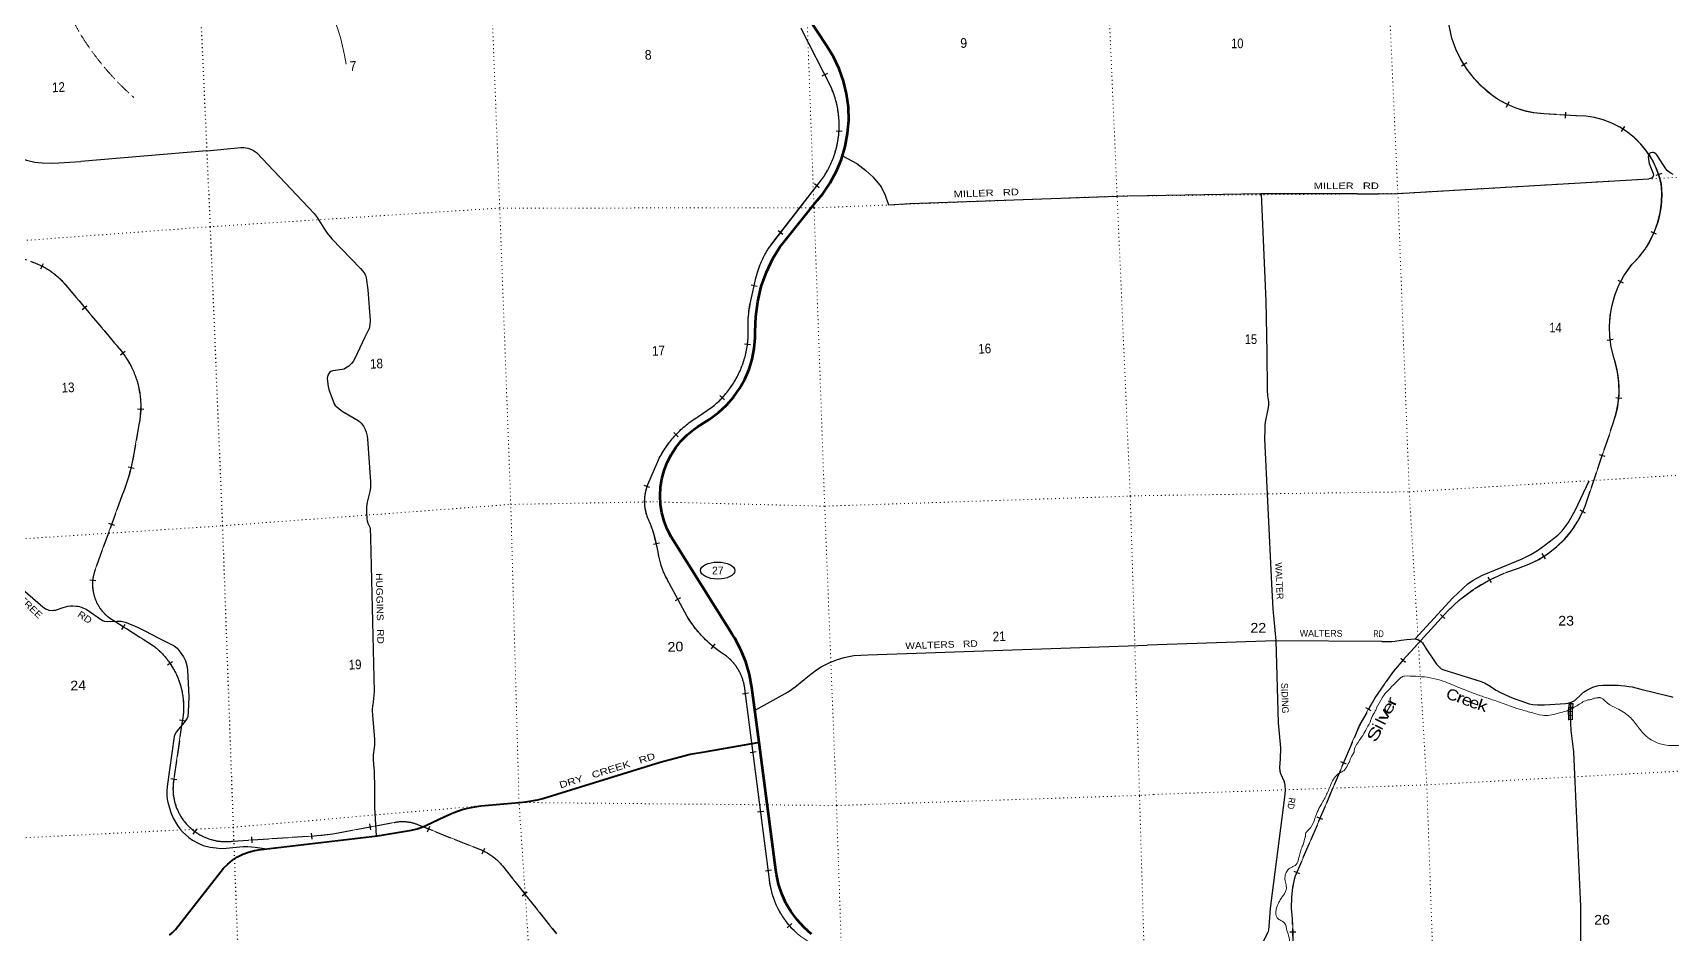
# Model space of a CAD drawing. Header units: feet. Extents: x 745759 to 1002271, y -170898 to 32007.
# Drawn here: x 950127 to 979799, y -152439 to -136146 of the extents above; entities that cross this region are included whole.
import ezdxf
from ezdxf.enums import TextEntityAlignment as Align

# ---------------------------------------------------------------- set-up
doc = ezdxf.new("R2010")
doc.units = ezdxf.units.FT
doc.header["$LTSCALE"] = 48
doc.linetypes.add('DOTTED', pattern=[1.5, 0.3, -1.2])
doc.linetypes.add('LONG_DASHED', pattern=[7.5, 6, -1.5])
for name, color, linetype, lineweight in [('17', 7, 'Continuous', 25), ('23', 7, 'Continuous', 70), ('26', 7, 'Continuous', 40), ('29', 7, 'Continuous', 25), ('31', 7, 'Continuous', 13), ('34', 7, 'Continuous', 13), ('39', 7, 'Continuous', 13), ('6', 7, 'DOTTED', 25), ('63', 7, 'Continuous', 25), ('7', 7, 'DOTTED', 13)]:
    doc.layers.add(name, color=color, linetype=linetype, lineweight=lineweight)
for name, color, linetype in [('27', 7, 'Continuous'), ('30', 7, 'Continuous'), ('41', 7, 'Continuous')]:
    doc.layers.add(name, color=color, linetype=linetype)

msp = doc.modelspace()

# ---------------------------------------------------------------- linework, layer by layer
at = {"layer": '17'}
msp.add_ellipse((962529.46, -145877.34), major_axis=(-309.24, 1), ratio=0.500121, dxfattribs=at)
at = {"layer": '23'}
for points in [[(963279.95, -148987.01), (963150.17, -147994.62), (963108.09, -147760.21), (963041.75, -147531.49), (962951.85, -147310.95), (962839.4, -147101.02), (962793.93, -147028.96), (961687.14, -145267.34), (961616.5, -145128.9), (961560.71, -144983.83), (961520.4, -144833.73), (961495.99, -144680.24), (961487.77, -144525.04), (961495.81, -144369.83), (961520.03, -144216.31), (961560.17, -144066.16), (961615.78, -143921.03), (961686.26, -143782.5), (961770.83, -143652.11), (961868.56, -143531.26), (961978.4, -143421.3), (962099.12, -143323.42), (962165, -143278.16), (962373.27, -143141.06), (962546.95, -143016.92), (962688.97, -142885.31), (962816.44, -142739.58), (962927.99, -142581.32), (963022.39, -142412.27), (963098.59, -142234.27), (963155.78, -142049.29), (963193.31, -141859.34), (963210.79, -141666.51), (963211.66, -141554.93), (963219.14, -141279.05), (963255.41, -141005.47), (963320.08, -140737.19), (963412.44, -140477.13), (963531.47, -140228.14), (963653.34, -140026.25), (964331.57, -139180.87), (964431.89, -139059.09), (964567.25, -138862.14), (964681.28, -138652.12), (964772.74, -138431.32), (964840.61, -138202.18), (964884.16, -137967.2), (964902.92, -137728.95), (964896.66, -137490.05), (964865.47, -137253.11), (964809.68, -137020.73), (964729.9, -136795.46), (964627.02, -136579.75), (964502.15, -136375.99), (964013.38, -135633.37)], [(964231.04, -152456.22), (964093.52, -152334.49), (963969.47, -152199.05), (963860.25, -152051.39), (963767.07, -151893.12), (963690.95, -151725.97), (963632.71, -151551.79), (963593, -151372.47), (963582.5, -151300.49), (963279.95, -148987.01)]]:
    msp.add_lwpolyline(points, dxfattribs=at)
at = {"layer": '26'}
for points in [[(958242.41, -150136.7), (958932.54, -150073.72), (959058.47, -150063.74), (959267.47, -150025.84), (959363.73, -150000.62), (961486.68, -149342.29), (962034.66, -149202.33), (962326.59, -149152.14), (963255.67, -148991.21), (963279.95, -148987.01)], [(952602.48, -152475.1), (952652.66, -152433.67), (952698.23, -152387.23), (952709.86, -152373.68), (953579.49, -151265.05), (953657.1, -151187.6), (953742.38, -151118.68), (953834.39, -151059.06), (953932.13, -151009.38), (954034.53, -150970.19), (954140.47, -150941.92), (954213.08, -150929.22), (956372.74, -150676.26), (956985.71, -150575.97), (957090, -150551.46), (957191.15, -150516.2), (957247.32, -150491.26), (957587.33, -150330.38), (957749.87, -150254.68), (957919.42, -150196.39), (958094.14, -150156.14), (958242.41, -150136.7)]]:
    msp.add_lwpolyline(points, dxfattribs=at)
at = {"layer": '29'}
for p, q in [((953278.5, -138283.23), (950997.02, -138475.58)), ((975160.33, -147113.46), (975842.75, -146372.39)), ((965251.54, -147401.29), (970313.64, -147229.77)), ((972796.28, -149975.49), (972571.57, -151710.67))]:
    msp.add_line(p, q, dxfattribs=at)
for points in [[(948498.75, -136150.7), (948889.89, -137082.4), (948906.69, -137130.55), (948923.5, -137194.75), (948957.11, -137333.1), (949042.67, -137657.17), (949071.7, -137727.48), (949116.01, -137797.8), (949166.43, -137862.01), (949219.9, -137913.98), (949470.47, -138152.45), (949733.25, -138348.11), (949786.71, -138377.16), (949853.94, -138404.68), (950014.37, -138452.06), (950162.56, -138485.7), (950225.2, -138494.87), (950295.49, -138500.97), (950471.19, -138503.28), (950601.06, -138500.97), (950997.02, -138475.58)], [(953278.5, -138283.23), (953895.1, -138222.02), (953950.1, -138223.55), (954023.44, -138234.25), (954105.94, -138266.35), (954176.22, -138313.74), (955221.26, -139414.36), (955279.32, -139487.74), (955398.49, -139683.4), (955459.61, -139770.54), (955545.16, -139872.95), (956064.63, -140411.04), (956128.8, -140489), (956150.19, -140531.8), (956162.41, -140582.24), (956192.97, -140796.25), (956235.75, -141352.68), (956232.7, -141430.65), (956217.41, -141499.43), (956137.96, -141652.3)], [(964793.55, -138372.03), (965050.38, -138509.1), (965215.9, -138640.44), (965347.17, -138760.37), (965489.85, -138931.7), (965564.05, -139085.9), (965621.12, -139257.22), (966014.92, -139234.39), (969764.79, -139100.08), (969960.9, -139098.07)], [(979836.05, -138713.05), (979788.47, -138688.05), (979762.3, -138667.82), (979726.61, -138635.68), (979702.82, -138605.93), (979548.18, -138370.28), (979529.74, -138346.47), (979521.41, -138338.13), (979488.71, -138315.54), (979477.4, -138310.76), (979459.56, -138309.57), (979429.23, -138317.92), (979413.16, -138326.23), (979402.46, -138335.75), (979388.78, -138358.38), (979382.24, -138389.31), (979384.03, -138425.03), (979392.94, -138482.14), (979398.3, -138510.72), (979469.67, -138691.62), (979476.21, -138723.74), (979472.05, -138741.61), (979458.37, -138760.64), (979438.74, -138774.93), (979422.68, -138784.44), (979395.55, -138787.86)], [(969967.62, -139098.12), (972366.13, -139055.73), (974116.98, -139054.84), (974117.14, -139058.86), (974496.7, -139060.8), (974847.81, -139053.75), (979395.55, -138787.86)], [(972370.3, -139059.6), (972454.72, -141002.38), (972476.2, -141930.32), (972480.08, -142607.36)], [(956137.96, -141652.3), (955957.69, -142042.1), (955930.18, -142093.3), (955902.68, -142126.17), (955847.68, -142176.62), (955792.68, -142215.59), (955763.65, -142230.88), (955731.57, -142237.77), (955563.5, -142261.45), (955523.78, -142274.45), (955497.8, -142295.08), (955468.78, -142341.71), (955461.13, -142394.45), (955462.67, -142457.89), (955473.36, -142548.84), (955487.11, -142598.53), (955586.42, -142857.62), (955604.76, -142888.96), (955633.78, -142916.48), (955678.1, -142953.16), (955731.57, -142989.86), (956018.8, -143161.07), (956046.31, -143182.46), (956075.33, -143211.5), (956116.58, -143265.01), (956148.67, -143324.62), (956165.47, -143375.08), (956183.81, -143446.92), (956189.92, -143491.25), (956244.92, -144273.92), (956240.35, -144378.64), (956232.7, -144445.13), (956183.81, -144640.79), (956173.12, -144722.58), (956171.58, -144812), (956176.18, -144938.12), (956183.81, -144977.1), (956196.04, -145020.67), (956229.65, -145090.98), (956238.81, -145117.73), (956244.92, -145282.83)], [(972480.08, -142607.36), (972484.39, -142715.89), (972503.43, -142823.01), (972505.81, -142877.75), (972501.05, -142925.36), (972446.33, -143191.97), (972439.19, -143244.34), (972436.81, -143327.65), (972435.74, -143495.8)], [(972435.74, -143495.8), (972560.26, -146118.56), (972585.57, -146569.93), (972635.93, -147151.03), (972680.62, -148632.93)], [(975842.75, -146372.39), (976116.24, -146115.12), (976211.41, -146048.46), (976377.95, -145962.77), (976615.87, -145862.79), (977096.47, -145667.6), (977253.5, -145586.66), (977377.22, -145515.25), (977510.45, -145420.04), (977743.61, -145234.36), (977824.51, -145158.19), (977933.95, -145015.37), (978057.67, -144791.61), (978309.87, -144253.63)], [(956244.92, -145282.83), (956309.04, -148070.94), (956286.29, -148314.61)], [(949536.18, -145866.36), (950306.21, -146535.91), (950358.16, -146568.78), (950393.3, -146584.06), (950419.27, -146590.94), (950477.34, -146597.82), (950510.95, -146596.29), (950538.45, -146590.94), (950675.95, -146548.14), (950763.04, -146524.45), (950808.88, -146518.33), (950850.13, -146517.57), (950914.3, -146519.86), (950950.97, -146524.45), (950972.35, -146529.8), (951091.53, -146578.72)], [(951091.53, -146578.72), (951389.47, -146779.73), (951426.14, -146795.02), (951471.98, -146798.08), (951649.21, -146791.96), (951725.6, -146795.02), (951798.94, -146813.36), (951970.06, -146877.57), (952061.72, -146920.37), (952168.68, -146975.4), (952385.63, -147088.52), (952688.15, -147238.33), (952740.09, -147284.19), (952798.16, -147351.45), (952856.21, -147437.06), (952889.83, -147513.49), (952914.27, -147592.98), (952926.5, -147675.53), (952950.94, -148164.7), (952938.72, -148439.86)], [(974559.83, -147159.77), (972629.76, -147147.24), (972629.76, -147147.24), (970313.64, -147229.77)], [(974559.83, -147159.77), (974736.29, -147160.11), (974795.77, -147157.73), (974907.59, -147138.69), (975005.14, -147126.79), (975160.33, -147113.46)], [(975160.33, -147113.46), (975234.74, -147133.92), (975269.23, -147160.11), (975291.84, -147186.29), (975359.64, -147293.42), (975549.98, -147569.54), (975605.89, -147631.43), (975632.07, -147652.85), (975678.46, -147674.28), (975892.58, -147740.93), (976354.15, -147883.76), (976419.58, -147909.94), (976492.14, -147950.41), (976630.14, -148040.86), (976707.46, -148081.33), (976878.77, -148159.88), (976985.83, -148205.11), (977072.67, -148236.06), (977227.32, -148286.04), (977291.55, -148297.95), (977379.59, -148305.08), (977500.92, -148307.47), (977881.6, -148283.67), (977929.18, -148274.14), (977989.2, -148258.28)], [(963206.66, -148403.42), (963804.12, -148073.64), (963868.59, -148030.27), (963955.3, -147962.43), (964164.27, -147793.38), (964319.89, -147674.37), (964404.38, -147619.88), (964551.1, -147545.36), (964680.05, -147495.32), (964820.1, -147451.94), (964904.58, -147431.92), (964995.74, -147415.24), (965251.54, -147401.29)], [(977989.2, -148258.28), (978049.92, -148227.74), (978075.51, -148206.31), (978154.02, -148130.14), (978195.05, -148092.06), (978211.71, -148080.16), (978270.6, -148042.07), (978381.23, -147988.51), (978437.14, -147968.27), (978457.36, -147962.32), (978487.1, -147957.56), (978558.48, -147951.61), (978836.84, -147953.99), (978884.42, -147956.37), (978958.18, -147963.51), (979031.93, -147973.03), (979093.79, -147982.56), (979248.44, -148023.02), (979788.51, -148158.7), (979825.98, -148170.6)], [(956303.43, -149424.31), (956295.34, -149259.21), (956299.92, -149211.06), (956316.73, -149084.95), (956321.31, -149030.67), (956319.79, -148932.08), (956283.12, -148491.83), (956281.59, -148411.58), (956286.29, -148314.61)], [(978060.43, -149698.99), (978033.27, -149156.09), (977985.69, -148770.46), (977974.39, -148507.43), (977975.58, -148439.59), (977989.2, -148258.28)], [(952938.72, -148439.86), (952932.74, -148519.73), (952923.84, -148549.75), (952870.49, -148625.38), (952763.78, -148749.94), (952721.54, -148799.99), (952697.08, -148842.25), (952688.19, -148878.95), (952559.25, -149782.02), (952554.8, -149868.77), (952554.8, -149939.95), (952561.47, -150020.02), (952572.59, -150071.18), (952625.94, -150256.91), (952670.41, -150360.34), (952745.99, -150490.47), (952790.46, -150550.52), (952840.4, -150604.1), (952950.52, -150708.45), (953017.21, -150752.94), (953119.48, -150809.64), (953212.85, -150850.8), (953341.79, -150885.27), (953450.72, -150897.52), (953524.09, -150905.3), (953626.35, -150903.07), (953937.59, -150867.48), (954022.07, -150867.48), (954155.46, -150880.82), (954367.53, -150911.13)], [(972680.62, -148632.93), (972719.94, -149085.87), (972715.18, -149281.06), (972705.67, -149438.17), (972709.24, -149507.2), (972724.7, -149552.43), (972781.8, -149680.97), (972794.89, -149723.82), (972799.65, -149766.67), (972805.59, -149852.36), (972796.28, -149975.49)], [(956303.43, -149424.31), (956312.21, -149533.99), (956314.9, -149797.9), (956315.82, -150166.68), (956342.84, -150677.27)], [(978195.43, -153539.58), (978185.21, -153220.33), (978163.38, -152702.49), (978163.01, -151958.71), (978060.43, -149698.99)], [(972571.57, -151710.67), (972537.94, -151992.36), (972514.15, -152316.1), (972508.2, -152380.37), (972490.36, -152425.59), (972395.19, -152611.27), (972379.72, -152661.26), (972357.12, -152754.09), (972266.71, -153453.94), (972259.57, -153549.16), (972260.17, -153580.08), (972262.55, -153599.12), (972278.6, -153642), (972295.26, -153672.94), (972347.6, -153768.15), (972351.17, -153799.1), (972342.84, -153887.18), (972257.19, -154410.87), (972241.73, -154472.76), (972215.57, -154548.93), (972142.99, -154729.85), (972114.44, -154834.58)]]:
    msp.add_lwpolyline(points, dxfattribs=at)
at = {"layer": '29', "linetype": 'DOTTED', "lineweight": 100}
msp.add_arc((979299.33, -148472.64), 1327.91, 171.58474, 184.59987, dxfattribs=at)
at = {"layer": '31'}
for p, q in [((977946.91, -148276.63), (978023.15, -148281.51)), ((977938.49, -148580.36), (978013.84, -148575.03))]:
    msp.add_line(p, q, dxfattribs=at)
for points in [[(977948.38, -148274.76), (977935.07, -148415.1), (977936.52, -148557.19), (977938.29, -148581.81)], [(977945.6, -148571.84), (977944.52, -148556.86), (977943.07, -148415.44), (977955.42, -148285.19), (978014.33, -148288.96)], [(978014.33, -148288.96), (978002.11, -148417.92), (978003.64, -148567.73), (977945.6, -148571.84)], [(978023.04, -148281.84), (978010.11, -148418.26), (978011.5, -148554.13), (978013.09, -148576.45)]]:
    msp.add_lwpolyline(points, dxfattribs=at)
at = {"layer": '34'}
for p, q in [((964589.65, -137143.7), (964044.33, -136064.81)), ((978072.84, -137647.06), (977489.97, -137613.14)), ((963568.76, -139891.85), (964413.26, -138805.21)), ((963129.7, -140996.66), (963224.03, -140586.74)), ((950727.75, -140715.72), (951731.13, -141909.88)), ((962168.54, -143099.17), (962442.18, -142909.86)), ((952047.45, -143238.98), (951950.61, -143793.79)), ((978241.05, -144714.87), (978749.67, -143210.35)), ((961268.1, -144318.05), (961445.69, -143903.2)), ((951746.1, -144505.19), (951250.19, -145875.38)), ((961977.77, -146708.66), (961654.46, -146102.81)), ((951517.4, -146736.38), (952293.21, -147225.44)), ((975080.8, -147341.39), (975755.35, -146604.63)), ((963468.98, -151466.45), (963016.02, -147967.71)), ((952833.34, -148603.29), (952679.5, -149660.33)), ((972995.41, -151403.98), (973920.5, -149236.06)), ((953746.7, -150774.82), (955173.88, -150682.98)), ((955629.41, -150629.71), (956670.33, -150436.98)), ((957091.65, -150471.59), (958199.34, -150913.83)), ((958633.31, -151221.91), (959601.54, -152439.44))]:
    msp.add_line(p, q, dxfattribs=at)
at = {"layer": '34', "lineweight": 25}
for p, q in [((964516.53, -136880.43), (964417.81, -136930.33)), ((964784.17, -137931.37), (964673.73, -137925.15)), ((964368.58, -138949.88), (964281.25, -138882.01)), ((963712.69, -139798.09), (963625.36, -139730.21)), ((963244.68, -140735.58), (963136.89, -140710.77)), ((963125.99, -141791.52), (963016.25, -141777.72)), ((962652.19, -142787.18), (962572.24, -142710.74)), ((961817.54, -143454.7), (961737.68, -143378.16)), ((961303.9, -144375.19), (961199.07, -144339.9)), ((961474.27, -145379.39), (961366.61, -145404.73)), ((961858.04, -146370.66), (961760.45, -146422.73)), ((962481.44, -147205.62), (962410.58, -147290.56)), ((963086.68, -148096.84), (962976.99, -148111.04)), ((963226.94, -149159.84), (963117.24, -149174.05)), ((963363.75, -150236.98), (963254.06, -150251.18)), ((963504.01, -151299.98), (963394.31, -151314.18)), ((963871.77, -152266.6), (963788.58, -152339.51))]:
    msp.add_line(p, q, dxfattribs=at)
for points in [[(964609.97, -138445.43), (964620.61, -138418.04), (964630.88, -138390.6), (964640.6, -138362.76), (964649.84, -138335), (964658.55, -138306.85), (964666.78, -138278.78), (964674.61, -138250.41), (964681.82, -138222.02), (964688.53, -138193.47), (964694.87, -138164.84), (964700.57, -138135.97), (964705.89, -138107.04), (964710.61, -138078.09), (964714.96, -138049.08), (964718.56, -138019.94), (964721.8, -137990.75), (964724.55, -137961.63), (964726.81, -137932.35), (964728.46, -137903.05), (964729.6, -137873.58), (964730.41, -137844.3), (964730.48, -137814.9), (964730.08, -137785.56), (964729.3, -137756.17), (964727.96, -137726.99), (964725.97, -137697.56), (964723.65, -137668.3), (964720.64, -137639.15), (964717.38, -137610.04), (964713.37, -137580.81), (964708.94, -137551.89), (964704.04, -137523.03), (964698.63, -137494.03), (964692.55, -137465.38), (964686.24, -137436.76), (964679.22, -137408.26), (964671.84, -137379.7), (964663.92, -137351.58), (964655.4, -137323.45), (964646.54, -137295.47), (964637.21, -137267.59), (964627.23, -137240.05), (964616.86, -137212.45), (964606.06, -137185.16), (964594.7, -137158.08), (964588.65, -137144.17), (964043.35, -136065.31)], [(962658.57, -142698.64), (962678.22, -142675.59), (962697.65, -142652.05), (962716.37, -142628.2), (962734.9, -142604.19), (962752.88, -142579.7), (962770.65, -142554.87), (962787.72, -142529.93), (962804.41, -142504.47), (962820.73, -142478.88), (962836.68, -142452.97), (962851.92, -142426.74), (962866.95, -142400.2), (962881.45, -142373.5), (962895.41, -142346.51), (962908.83, -142319.38), (962921.88, -142291.91), (962934.57, -142264.31), (962946.54, -142236.41), (962958.15, -142208.36), (962969.22, -142180), (962979.93, -142151.49), (962989.93, -142122.84), (962999.56, -142094.06), (963008.67, -142065.14), (963017.23, -142035.91), (963025.28, -142006.72), (963032.94, -141977.21), (963039.92, -141947.73), (963046.51, -141917.94), (963052.42, -141888.21), (963057.98, -141858.32), (963063, -141828.47), (963067.48, -141798.31), (963071.27, -141768.2), (963074.71, -141738.11), (963077.59, -141707.7), (963079.98, -141677.52), (963081.83, -141647.21), (963082.98, -141616.75), (963083.79, -141586.5), (963084.07, -141556.12), (963083.64, -141525.61), (963082.87, -141495.3), (963081.58, -141465.03), (963079.59, -141434.57), (963080.57, -141393.2), (963082.49, -141352.12), (963085.12, -141311.05), (963088.23, -141269.75), (963092.28, -141228.71), (963097.03, -141187.93), (963102.26, -141146.91), (963108.43, -141106.14), (963115.31, -141065.62), (963122.89, -141024.88), (963128.62, -140996.43), (963222.96, -140586.49), (963229.53, -140558.33), (963236.71, -140530.48), (963244.36, -140502.73), (963252.39, -140474.89), (963261.01, -140447.36), (963270.09, -140420.12), (963279.52, -140392.77), (963289.56, -140365.73), (963300.05, -140338.97), (963311.06, -140312.15), (963322.47, -140285.77), (963334.22, -140259.46), (963346.61, -140233.29), (963359.4, -140207.55), (963372.68, -140181.94), (963386.25, -140156.55), (963400.46, -140131.3), (963414.92, -140106.46), (963430.02, -140081.76), (963445.36, -140057.46), (963461.21, -140033.26), (963477.45, -140009.5), (963494.14, -139986.01), (963511.12, -139962.75), (963528.71, -139939.81), (963546.58, -139917.09), (963564.86, -139894.81), (963567.9, -139891.16), (964412.38, -138804.55), (964429.46, -138780.6), (964445.9, -138756.38), (964461.94, -138731.86), (964477.81, -138707.01), (964493.02, -138681.9), (964507.74, -138656.63), (964522.27, -138631.03), (964536.16, -138605.18), (964549.55, -138579.15), (964562.62, -138552.71), (964575.09, -138526.24), (964587.28, -138499.56), (964598.94, -138472.5), (964609.98, -138445.41)], [(961363.1, -145176.24), (961353.83, -145147.72), (961344.1, -145119.48), (961333.99, -145091.16), (961323.26, -145063.17), (961312.06, -145035.46), (961300.33, -145007.71), (961288.17, -144980.4), (961276.38, -144954.85), (961270.67, -144941.6), (961265.32, -144928.31), (961260.19, -144914.93), (961255.17, -144901.39), (961250.49, -144887.8), (961246.07, -144874.19), (961241.77, -144860.44), (961237.8, -144846.62), (961234.1, -144832.8), (961230.57, -144818.79), (961227.36, -144804.83), (961224.28, -144790.81), (961221.51, -144776.66), (961219.03, -144762.55), (961216.78, -144748.36), (961214.71, -144734.17), (961212.95, -144719.85), (961211.4, -144705.61), (961210.14, -144691.24), (961209.11, -144676.95), (961208.31, -144662.57), (961207.8, -144648.24), (961207.55, -144633.88), (961207.48, -144619.53), (961207.74, -144605.13), (961208.19, -144590.74), (961208.93, -144576.41), (961209.85, -144562.07), (961211.16, -144547.75), (961212.63, -144533.46), (961214.32, -144519.24), (961216.27, -144505), (961218.53, -144490.81), (961221.03, -144476.6), (961223.67, -144462.5), (961226.69, -144448.43), (961229.92, -144434.44), (961233.33, -144420.46), (961236.99, -144406.64), (961240.99, -144392.76), (961245.13, -144379), (961249.6, -144365.37), (961254.17, -144351.79), (961259.11, -144338.22), (961264.22, -144324.84), (961267.08, -144317.63), (961444.69, -143902.75), (961458.77, -143873.19), (961473.44, -143844.13), (961488.62, -143815.31), (961504.22, -143786.48), (961520.41, -143758.14), (961537.04, -143730.2), (961554.08, -143702.26), (961571.72, -143674.8), (961589.79, -143647.74), (961608.44, -143620.76), (961627.44, -143594.35), (961646.78, -143568.11), (961666.81, -143542.18), (961687.18, -143516.82), (961708.05, -143491.71), (961729.19, -143466.93), (961751, -143442.46), (961773, -143418.5), (961795.66, -143394.84), (961818.51, -143371.69), (961841.87, -143348.77), (961865.57, -143326.43), (961889.72, -143304.5), (961914.1, -143282.9), (961939.1, -143261.79), (961964.35, -143240.99), (961989.94, -143220.78), (962015.8, -143200.9), (962042.19, -143181.67), (962068.82, -143162.78), (962095.64, -143144.38), (962122.87, -143126.38), (962150.47, -143108.97), (962167.94, -143098.25), (962441.52, -142908.98), (962464.04, -142890.34), (962487.06, -142870.55), (962509.88, -142850.42), (962532.16, -142829.99), (962554.21, -142808.87), (962575.91, -142787.6), (962597.05, -142765.85), (962618, -142743.94), (962638.55, -142721.36), (962658.57, -142698.64)], [(963470.1, -151486.99), (963467.89, -151466.58), (963014.93, -147967.88), (963011.99, -147952.41), (963008.71, -147937.07), (963005.16, -147921.77), (963001.41, -147906.42), (962997.33, -147891.22), (962992.99, -147876.16), (962988.47, -147861.05), (962983.61, -147846.09), (962978.49, -147831.27), (962973.1, -147816.4), (962967.48, -147801.76), (962961.66, -147787.16), (962955.5, -147772.62), (962949.11, -147758.31), (962942.45, -147744.04), (962935.62, -147729.9), (962928.45, -147715.83), (962921.13, -147701.95), (962913.46, -147688.15), (962905.64, -147674.56), (962897.55, -147661.01), (962889.23, -147647.7), (962880.66, -147634.53), (962871.93, -147621.46), (962862.86, -147608.56), (962853.63, -147595.77), (962844.18, -147583.22), (962834.56, -147570.78), (962824.61, -147558.59), (962814.5, -147546.52), (962804.25, -147534.66), (962793.75, -147522.93), (962783.02, -147511.44), (962772.03, -147500.08), (962761, -147488.91), (962749.63, -147477.99), (962738.13, -147467.28), (962726.46, -147456.68), (962714.67, -147446.4), (962702.53, -147436.25), (962692.08, -147427.72), (962669.49, -147413.58), (962637.32, -147392.62), (962605.41, -147371.24), (962574.12, -147349.22), (962543.11, -147326.78), (962512.53, -147303.8), (962482.28, -147280.11), (962452.6, -147256.07), (962423.07, -147231.43), (962394.28, -147206.33), (962365.64, -147180.63), (962337.74, -147154.47), (962310.11, -147127.89), (962283.04, -147100.96), (962256.29, -147073.32), (962230.3, -147045.21), (962204.68, -147016.89), (962179.39, -146987.84), (962154.78, -146958.63), (962130.62, -146928.89), (962107.09, -146898.51), (962084.05, -146868.08), (962061.45, -146837.12), (962039.49, -146805.51), (962018.02, -146773.87), (961997.11, -146741.87), (961976.82, -146709.21), (961653.5, -146103.36), (961640.48, -146082.05), (961627.99, -146060.54), (961615.88, -146038.81), (961603.93, -146016.8), (961592.54, -145994.61), (961581.59, -145972.32), (961570.8, -145949.76), (961560.58, -145927.01), (961550.81, -145904.16), (961541.31, -145880.97), (961532.33, -145857.79), (961523.6, -145834.46), (961515.35, -145810.83), (961507.61, -145787.22), (961500.25, -145763.39), (961493.19, -145739.52), (961486.63, -145715.35), (961480.45, -145691.27), (961474.77, -145666.89), (961469.47, -145642.62), (961464.55, -145618.11), (961460.14, -145593.62), (961456.94, -145574.15), (961432.38, -145451.1), (961394.91, -145291.94), (961387.77, -145262.73), (961380.01, -145233.85), (961371.74, -145205.09), (961363.1, -145176.24)], [(963970.57, -152443.23), (963951.09, -152425.71), (963931.77, -152407.94), (963912.76, -152389.65), (963894.25, -152371.12), (963875.96, -152352.21), (963857.97, -152333.13), (963840.29, -152313.52), (963823.02, -152293.83), (963806.06, -152273.6), (963789.53, -152253.29), (963773.22, -152232.58), (963757.41, -152211.66), (963741.97, -152190.42), (963726.79, -152169), (963712.07, -152147.15), (963697.64, -152125.11), (963683.7, -152102.86), (963670.04, -152080.41), (963656.95, -152057.61), (963644.15, -152034.64), (963631.77, -152011.56), (963619.75, -151988.18), (963608.21, -151964.56), (963597.05, -151940.65), (963586.21, -151916.75), (963575.95, -151892.5), (963566.11, -151868.16), (963556.54, -151843.63), (963547.52, -151819.08), (963538.95, -151794.09), (963530.7, -151769.13), (963523.09, -151744.03), (963515.67, -151718.87), (963508.83, -151693.35), (963502.45, -151667.94), (963496.49, -151642.43), (963490.88, -151616.61), (963485.96, -151590.85), (963481.24, -151565.04), (963477.13, -151539.08), (963473.32, -151512.94), (963470.1, -151486.99)]]:
    msp.add_lwpolyline(points, dxfattribs=at)
at = {"layer": '34'}
msp.add_lwpolyline([(961458.02, -145573.95), (961433.46, -145450.87), (961395.98, -145291.68)], dxfattribs=at)
at = {"layer": '34', "linetype": 'LONG_DASHED'}
msp.add_arc((955213.23, -133588.04), 4948.94, 7.40182, 228.866, dxfattribs=at)
at = {"layer": '34'}
for centre, radius, start, end in [((951692.65, -137372.96), 4163.18, 9.13406, 220.23413), ((977759.73, -135654.1), 2020.06, 193.95388, 232.93624), ((963048.54, -137820.21), 1683.06, 324.1798, 23.70028), ((977572.44, -135920.52), 1694.62, 232.56028, 267.21062), ((978092.72, -139209.69), 1562.75, 12.25397, 90.72894), ((977907.38, -139079.4), 1724.3, 313.36167, 6.70747), ((964834.43, -140952.69), 1651.45, 140.03131, 167.19732), ((949690.73, -141565.93), 1341, 39.34684, 71.02003), ((980509.59, -141487.75), 1828.93, 140.84887, 196.98074), ((965441.71, -141477.11), 2361.4, 168.26055, 178.96717), ((961343.28, -141558.43), 1741.82, 309.11594, 4.07841), ((950485.37, -142908.55), 1596.64, 348.05641, 38.71779), ((977070.44, -142600.92), 1786.4, 340.05323, 18.91318), ((963137.55, -144697.29), 1868.95, 121.23028, 154.85651), ((948778.84, -143267.08), 3215.21, 337.35133, 350.57139), ((962030.79, -144625.17), 822.2, 158.06618, 203.60481), ((976465.7, -144009.87), 1910.21, 287.33842, 338.34171), ((959723.74, -145690.21), 1719.08, 13.40473, 25.3424), ((962868.18, -145351.07), 1427.66, 188.98132, 211.77272), ((951968.38, -146124.45), 760.15, 160.87298, 233.61032), ((977903.12, -148720.56), 3014.97, 106.73497, 135.42785), ((963848.45, -145561.3), 2194.51, 211.52241, 238.22093), ((951458.75, -148347.35), 1398.21, 349.45261, 53.35867), ((962128.41, -148131.18), 902.54, 10.4356, 51.29949), ((979195.87, -151164.09), 5616.65, 137.10942, 159.9238), ((953623.29, -149824.79), 958.01, 170.11489, 277.40163), ((956825.77, -151126.51), 706.84, 67.90442, 102.70371), ((954756.15, -145136.51), 5562.17, 274.30705, 279.03276), ((957842.55, -151876.11), 1026.3, 39.60101, 69.65619), ((964966.08, -151313.16), 1504.93, 185.84621, 238.62552), ((974766.53, -151918.59), 1844.37, 163.7984, 188.1915), ((968089.95, -152545.25), 4864.65, 340.82731, 4.28964)]:
    msp.add_arc(centre, radius, start, end, dxfattribs=at)
at = {"layer": '39'}
for points in [[(973085.34, -150969.85), (973117.59, -150868.14), (973134.25, -150831.33), (973167.66, -150707.46), (973174.91, -150687.09), (973182.47, -150622.48), (973184.4, -150620.4), (973292.24, -150489.85), (973359.69, -150318.28), (973488.8, -150058.03), (973535.05, -149973.21), (973619.85, -149782.36), (973683.47, -149652.97), (973766.15, -149557.41), (973781.8, -149546.78), (973852.68, -149509.97), (973921.79, -149426.98), (973976.01, -149322.44), (974026, -149212.02), (974057.55, -149144.51), (974057.47, -149142.5), (974127.82, -148987.1), (974286.71, -148731.91), (974359.22, -148580.45), (974382.9, -148517.25), (974422.47, -148449.44), (974454.1, -148383.93), (974463.28, -148361.48), (974557.23, -148193.14), (974591.24, -148137.59), (974633.43, -148085.77), (974668.29, -148052.3), (974758.92, -147954.45), (974780.28, -147935.56), (974904.14, -147814.35), (974967.31, -147785.86), (974969.31, -147785.79), (975176.29, -147790.14), (975377.79, -147808.77), (975594.41, -147854.98), (975893.91, -147968.45), (976209.92, -148093.38), (976427.76, -148171.71), (976639.21, -148240.22), (976906.02, -148338.84), (977099.11, -148399.99), (977322.35, -148462.03), (977506.5, -148499.4), (977759.91, -148457.8), (977894.94, -148418.59), (977934.58, -148405.05), (977935.86, -148404.45)], [(977934.13, -148405.26), (978021.19, -148359.61), (978064.53, -148337.9), (978247.24, -148232.59), (978304.84, -148216.37), (978362.68, -148206.17), (978410.11, -148186.32), (978476.05, -148177.83), (978491.93, -148173.22), (978514.3, -148180.42), (978534.5, -148183.69), (978561.26, -148200.79), (978563.34, -148202.72), (978646.54, -148278.02), (978812.79, -148372.34), (979041.42, -148522.64), (979207.5, -148717.47), (979346.06, -148875.14), (979469.82, -148960.99), (979679.34, -149031.59), (979820.38, -149044.43), (979961.27, -149053.25), (980037.84, -149112.72), (980096.9, -149186.91), (980259.29, -149337.66), (980476.74, -149458.21), (980716.79, -149592), (980814.01, -149771.31), (980841.97, -150029.59), (980870.7, -150307.95), (981013.25, -150570), (981122.82, -150704.63), (981350.13, -150873.06), (981384.91, -150889.86), (981389, -150891.72), (981500.5, -150971.99), (981669.22, -151026.02), (981780.5, -151048.01), (981894.86, -151045.76), (981956.02, -151017.34), (981971.14, -150992.66)], [(972245.2, -158621.39), (972225.91, -158520.21), (972218.06, -158472.26), (972223.62, -158407.72), (972271.68, -158247.12), (972301.62, -158085.19), (972327.56, -157871.13), (972343.47, -157709.72), (972347.02, -157645.26), (972322.28, -157523.56), (972188.67, -157285.29), (972171.11, -157088.94), (972155.1, -156880.47), (972151.87, -156796.16), (972156.59, -156657.28), (972115.16, -156256.77), (972142.11, -155964.28), (972187.79, -155741.45), (972189.82, -155532.31), (972207.27, -155358.78), (972282.57, -155122.78), (972286.42, -155118.62), (972334.87, -155020.32), (972409.53, -154872.8), (972379.17, -154709.09), (972379.87, -154622.63), (972411.98, -154464.63), (972441.61, -154294.66), (972467.85, -154140.91), (972458.84, -154062.84), (972467.2, -154002.23), (972457.68, -153908.93), (972450.07, -153855.62), (972434.84, -153731.86), (972406.54, -153536.1), (972431.32, -153344.2), (972453.56, -153138.32), (972464.6, -153007.25), (972506.03, -152883.08), (972565.03, -152798.46), (972600.66, -152785.07), (972654.72, -152781.05), (972726.83, -152776.35), (972787.83, -152743.92), (972821.15, -152722.58), (972847.91, -152687.41), (972875.83, -152630.08), (972870.3, -152485.55), (972831.14, -152354.33), (972810.1, -152276.72), (972727.21, -152209.44), (972690.27, -152188.71), (972661.05, -152159.64), (972641.32, -152011.62), (972686.99, -151893.32), (972718.85, -151833.84), (972760.73, -151773.98), (972802.54, -151712.12), (972827.92, -151588.55), (972806.03, -151488.85), (972810.13, -151386.17), (972817.16, -151359.78), (972860.5, -151285.79), (972891.74, -151262.52), (972939.02, -151238.64), (972958.53, -151223.84), (972988.22, -151212.69), (973042.75, -151116.17), (973085.34, -150969.85)]]:
    msp.add_spline(points, degree=3, dxfattribs=at)
at = {"layer": '6'}
msp.add_lwpolyline([(952390.6, -117548.35), (952402.06, -118112.74), (952647.45, -123455.58), (952899.77, -128820.32), (953098.41, -134249.73), (953338.31, -139655.28), (953560.38, -145067.6), (953756.07, -150523.33), (953956.76, -155904.29), (954300.2, -161333.82), (954368.03, -163305.96)], dxfattribs=at)
at = {"layer": '63'}
for p, q in [((976094.33, -136689.8), (976000.46, -136748.31)), ((976856.61, -137395.93), (976811.99, -137497.15)), ((977884.09, -137579.87), (977877.66, -137690.29)), ((978949.7, -137841.73), (978889.87, -137934.76)), ((979625.43, -138690.33), (979522.34, -138730.43)), ((979534.4, -139792.61), (979434.68, -139744.75)), ((950269.96, -140416.06), (950320.73, -140317.79)), ((978935.35, -140677.57), (978837.71, -140625.61)), ((951023.53, -141154.96), (951108.21, -141083.81)), ((978748.48, -141695.75), (978638.94, -141711.1)), ((951712.82, -141973.37), (951800.33, -141905.73)), ((952025.2, -142953.12), (952135.78, -142955.72)), ((978903.39, -142762.49), (978793.2, -142752.96)), ((978601.4, -143816), (978496.61, -143780.58)), ((951854.52, -143999.26), (951962.23, -144024.39)), ((978248.97, -144837.54), (978151.01, -144786.19)), ((951500.72, -145018.31), (951604.72, -145055.95)), ((977522.11, -145662.12), (977462.95, -145568.67)), ((951158.5, -146046.26), (951268.5, -146057.81)), ((976541.76, -146093.46), (976485.74, -145998.08)), ((951742.79, -146944.79), (951801.78, -146851.22)), ((975700.14, -146744.15), (975618.56, -146669.46)), ((974984.88, -147540.19), (974900.75, -147468.38)), ((952565.29, -147583.33), (952655.98, -147520.02)), ((952781.1, -148576.8), (952889.96, -148596.42)), ((974366.98, -148416.74), (974270.31, -148362.99)), ((973918.75, -149383.13), (973817.01, -149339.71)), ((952628.4, -149639.99), (952737.85, -149655.92)), ((973490.2, -150380.77), (973388.47, -150337.36)), ((953030.94, -150647.95), (953096.29, -150558.71)), ((954100.76, -150805.65), (954093.66, -150695.26)), ((955185.4, -150738.34), (955176.46, -150628.09)), ((956249.23, -150569.36), (956229.1, -150460.6)), ((957273.61, -150604.65), (957314.62, -150501.93)), ((958266.06, -151000.38), (958314.09, -150900.74)), ((973071.78, -151367.97), (972970.05, -151324.56)), ((958991.02, -151761.87), (959077.59, -151693.02)), ((973000.93, -152417.67), (972890.36, -152420.67))]:
    msp.add_line(p, q, dxfattribs=at)
at = {"layer": '63', "linetype": 'LONG_DASHED'}
for points in [[(976379.62, -137130.7), (976232.87, -136978.4), (976102.8, -136811.55), (975990.9, -136632.01), (975898.37, -136441.76), (975826.23, -136242.89), (975770.16, -135985.94)], [(972952.49, -152644.77), (972939.88, -152181.44), (972922.41, -151989.16), (972925.14, -151796.01), (972948.03, -151604.2), (972990.85, -151415.87), (972994.37, -151403.61), (973919.49, -149235.63), (974149.94, -148694.71), (974435.71, -148180.8), (974773.62, -147699.57), (975079.98, -147340.66), (975754.57, -146603.85), (975987.59, -146390.87), (976241.6, -146203.4), (976513.82, -146043.51), (976801.25, -145912.97), (977034.6, -145832.24), (977222.01, -145762.78), (977401.1, -145674.12), (977569.93, -145567.22), (977726.67, -145443.26), (977869.6, -145303.6), (977997.14, -145149.77), (978107.9, -144983.45), (978200.69, -144806.44), (978240.02, -144714.48), (978748.62, -143210.01), (978803.1, -143031.21), (978838.59, -142847.75), (978854.71, -142661.57), (978851.27, -142474.73), (978828.33, -142289.27), (978786.12, -142107.22), (978759.33, -142022.19), (978713.06, -141836.33), (978686.46, -141646.64), (978679.84, -141455.19), (978693.27, -141264.12), (978726.6, -141075.48), (978779.46, -140891.36), (978851.27, -140713.78), (978941.26, -140544.68), (979048.42, -140385.93), (979090.45, -140332.3), (979214.99, -140201.68), (979325.14, -140058.85), (979419.76, -139905.29), (979497.8, -139742.68), (979558.42, -139572.79), (979600.96, -139397.52), (979624.93, -139218.74), (979630.09, -139038.44), (979618.78, -138878.19), (979575.78, -138720.54), (979516.54, -138568.19), (979441.68, -138422.87), (979352.04, -138286.18), (979248.61, -138159.6), (979132.52, -138044.53), (979005.03, -137942.22), (978867.54, -137853.81), (978721.57, -137780.25), (978568.7, -137722.34), (978410.63, -137680.74), (978249.07, -137655.89), (978085.77, -137648.05), (978072.81, -137648.16), (977489.88, -137614.24), (977313.32, -137596.33), (977139.58, -137560.07), (976970.57, -137505.84), (976808.15, -137434.24), (976654.12, -137346.06), (976541.56, -137266.91), (976379.7, -137130.78)], [(949411.57, -140019.05), (950127.25, -140296.81), (950142.18, -140302.02), (950164.07, -140310.11), (950185.93, -140318.57), (950207.66, -140327.29), (950229.16, -140336.57), (950250.53, -140346.13), (950271.76, -140356.15), (950292.86, -140366.44), (950313.64, -140377.18), (950334.3, -140388.18), (950354.72, -140399.55), (950375.01, -140411.38), (950394.98, -140423.46), (950414.91, -140435.93), (950434.44, -140448.73), (950453.93, -140461.92), (950472.99, -140475.44), (950491.93, -140489.24), (950510.58, -140503.29), (950529.07, -140517.8), (950547.15, -140532.65), (950565.03, -140547.67), (950582.75, -140563.17), (950600.08, -140578.8), (950617.2, -140594.81), (950633.97, -140611.25), (950650.46, -140627.75), (950666.72, -140644.63), (950682.64, -140661.93), (950698.28, -140679.31), (950713.61, -140696.95), (950728.59, -140715.02), (951731.98, -141909.19), (951743.45, -141923.72), (951760.5, -141945.79), (951776.99, -141968.21), (951793.28, -141990.77), (951809.13, -142013.89), (951824.48, -142037.05), (951839.45, -142060.47), (951854.16, -142084.32), (951868.19, -142108.36), (951882.02, -142132.51), (951895.29, -142157.04), (951908.33, -142181.84), (951920.72, -142206.68), (951932.7, -142231.9), (951944.32, -142257.23), (951955.57, -142282.8), (951966.13, -142308.55), (951976.47, -142334.57), (951986.29, -142360.66), (951995.59, -142386.96), (952004.39, -142413.32), (952012.8, -142439.92), (952020.88, -142466.61), (952028.26, -142493.5), (952035.3, -142520.46), (952041.79, -142547.63), (952047.95, -142574.9), (952053.44, -142602.2), (952058.59, -142629.58), (952063.24, -142657.02), (952067.35, -142684.67), (952070.99, -142712.22), (952074.26, -142740.02), (952076.9, -142767.69), (952079.16, -142795.6), (952080.8, -142823.39), (952082.09, -142851.26), (952082.91, -142879.03), (952083.19, -142907.02), (952082.85, -142934.88), (952082.2, -142962.66), (952081.01, -142990.67), (952079.39, -143018.39)], [(952079.39, -143018.41), (952077.27, -143046.22), (952074.48, -143074.05), (952071.42, -143101.64), (952067.85, -143129.3), (952063.63, -143156.99), (952059.12, -143184.46), (952054.16, -143211.82), (952048.53, -143239.19), (951951.7, -143793.97), (951949.79, -143806.04), (951939.9, -143861.52), (951928.81, -143916.47), (951917.13, -143971.2), (951904.31, -144026.14), (951890.72, -144080.42), (951876.13, -144134.62), (951860.21, -144188.62), (951843.84, -144242.07), (951826.44, -144295.45), (951807.74, -144348.64), (951788.56, -144401.28), (951768.49, -144453.55), (951747.13, -144505.59), (951251.23, -145875.75), (951248.07, -145884.96), (951244.02, -145897.63), (951240.17, -145910.26), (951236.52, -145923.02), (951233.14, -145935.8), (951229.98, -145948.67), (951226.98, -145961.55), (951224.29, -145974.55), (951221.75, -145987.58), (951219.5, -146000.63), (951217.41, -146013.7), (951215.65, -146026.83), (951214.05, -146039.99), (951212.68, -146053.13), (951211.53, -146066.32), (951210.65, -146079.53), (951210.01, -146092.83), (951209.51, -146106.04), (951209.35, -146119.3), (951209.4, -146132.55), (951209.61, -146145.81), (951210.09, -146158.99), (951210.86, -146172.28), (951211.77, -146185.49), (951213, -146198.66), (951214.34, -146211.82), (951216.02, -146225.02), (951217.89, -146238.1), (951219.97, -146251.14), (951222.28, -146264.25), (951224.9, -146277.21), (951227.61, -146290.15), (951230.65, -146303.04), (951233.85, -146315.96), (951237.31, -146328.68), (951241.02, -146341.43), (951244.9, -146354.09), (951248.98, -146366.71), (951253.37, -146379.18), (951257.92, -146391.68), (951262.66, -146404.04), (951267.67, -146416.32), (951272.88, -146428.45), (951278.29, -146440.55), (951283.86, -146452.58), (951289.72, -146464.45), (951295.74, -146476.23), (951302.03, -146487.93), (951308.45, -146499.56), (951315.12, -146510.97), (951321.94, -146522.31), (951328.96, -146533.53), (951336.24, -146544.64), (951343.65, -146555.57), (951351.26, -146566.46), (951359.06, -146577.11), (951367.08, -146587.74), (951375.27, -146598.11), (951383.62, -146608.41), (951392.1, -146618.53), (951400.83, -146628.55), (951409.75, -146638.32), (951418.76, -146647.98), (951428.02, -146657.55), (951437.36, -146666.89), (951446.89, -146676.08), (951456.67, -146685.08), (951466.48, -146693.91), (951476.48, -146702.59), (951486.73, -146711.09), (951497, -146719.41), (951507.41, -146727.56), (951518.02, -146735.47), (952293.84, -147224.53), (952311.53, -147237.92), (952330.81, -147252.89)], [(952330.81, -147252.89), (952349.7, -147268.36), (952368.4, -147284.08), (952386.79, -147300.04), (952404.95, -147316.37), (952422.77, -147333.07), (952440.37, -147350.15), (952457.66, -147367.32), (952474.59, -147385), (952491.18, -147402.89), (952507.59, -147421.03), (952523.54, -147439.37), (952539.24, -147458.23), (952554.64, -147477.19), (952569.55, -147496.47), (952584.3, -147515.88), (952598.68, -147535.77), (952612.61, -147555.73), (952626.22, -147575.91), (952639.61, -147596.48), (952652.4, -147617.23), (952665.03, -147638.08), (952677.17, -147659.27), (952689.12, -147680.71), (952700.49, -147702.19), (952711.51, -147724.03), (952722.23, -147745.94), (952732.62, -147768.1), (952742.42, -147790.41), (952752.02, -147812.99), (952761.18, -147835.62), (952769.89, -147858.45), (952778.16, -147881.33), (952786.09, -147904.44), (952793.73, -147927.65), (952800.77, -147951.02), (952807.5, -147974.48), (952813.77, -147998.13), (952819.74, -148021.87), (952825.13, -148045.65), (952830.23, -148069.52), (952834.88, -148093.44), (952839.07, -148117.57), (952842.85, -148141.61), (952846.3, -148165.89), (952849.2, -148190.06), (952851.78, -148214.45), (952853.8, -148238.74), (952855.53, -148263.11), (952856.84, -148287.41), (952857.68, -148311.9), (952857.98, -148336.3), (952858, -148360.64), (952857.56, -148385.19), (952856.73, -148409.51), (952855.47, -148433.9), (952853.63, -148458.33), (952851.53, -148482.55), (952849, -148506.86), (952845.89, -148531.19), (952842.54, -148555.32), (952838.76, -148579.39), (952834.43, -148603.47), (952680.59, -149660.5), (952679.77, -149665.21), (952677.1, -149681.77), (952674.81, -149698.27), (952672.71, -149714.86), (952670.9, -149731.4), (952669.41, -149748.1), (952668.29, -149764.74), (952667.36, -149781.36), (952666.74, -149798.14), (952666.4, -149814.78), (952666.35, -149831.48), (952666.69, -149848.22), (952667.21, -149864.86), (952668.03, -149881.53), (952669.24, -149898.26), (952670.62, -149914.88), (952672.29, -149931.45), (952674.35, -149948.07), (952676.6, -149964.66), (952679.22, -149981.11), (952682.12, -149997.52), (952685.23, -150014), (952688.7, -150030.34), (952692.45, -150046.56), (952696.4, -150062.83), (952700.71, -150078.97), (952705.3, -150094.96), (952710.19, -150111.02), (952715.33, -150126.85), (952720.67, -150142.67), (952726.38, -150158.42), (952732.35, -150173.95), (952738.62, -150189.45), (952745.05, -150204.82), (952751.86, -150220.15), (952758.84, -150235.26), (952766.2, -150250.32)], [(952766.2, -150250.32), (952773.73, -150265.17), (952781.54, -150279.98), (952789.61, -150294.56), (952797.95, -150309.01), (952806.47, -150323.35), (952815.36, -150337.54), (952824.43, -150351.6), (952833.75, -150365.45), (952843.26, -150379.17), (952853.1, -150392.65), (952863.14, -150406.01), (952873.34, -150419.17), (952883.82, -150432.18), (952894.55, -150444.98), (952905.56, -150457.63), (952916.63, -150470.09), (952928.06, -150482.3), (952939.66, -150494.31), (952951.42, -150506.2), (952963.35, -150517.76), (952975.64, -150529.2), (952988, -150540.43), (953000.62, -150551.33), (953013.31, -150562.13), (953026.36, -150572.69), (953039.46, -150582.95), (953052.73, -150593), (953066.27, -150602.91), (953079.95, -150612.42), (953093.72, -150621.83), (953107.73, -150630.91), (953121.93, -150639.88), (953136.17, -150648.45), (953150.66, -150656.8), (953165.23, -150664.95), (953179.96, -150672.87), (953194.83, -150680.4), (953209.89, -150687.8), (953224.99, -150694.91), (953240.25, -150701.7), (953255.57, -150708.2), (953271.06, -150714.5), (953286.61, -150720.58), (953302.31, -150726.26), (953318.07, -150731.74), (953333.99, -150736.91), (953349.97, -150741.88), (953366.01, -150746.45), (953382.12, -150750.83), (953398.28, -150754.9), (953414.59, -150758.67), (953430.87, -150762.15), (953447.31, -150765.42), (953463.7, -150768.31), (953480.26, -150770.98), (953496.76, -150773.27), (953513.35, -150775.37), (953529.89, -150777.18), (953546.59, -150778.67), (953563.23, -150779.79), (953579.85, -150780.72), (953596.63, -150781.34), (953613.27, -150781.68), (953629.97, -150781.73), (953646.71, -150781.39), (953663.35, -150780.87), (953680.02, -150780.05), (953696.75, -150778.84), (953713.37, -150777.46), (953729.94, -150775.79), (953746.6, -150773.72), (955173.8, -150681.88), (955270.8, -150674.02), (955367.08, -150663.98), (955463.24, -150652.28), (955559.86, -150639.42), (955629.23, -150628.63), (956670.11, -150435.9), (956682.19, -150433.25), (956694.29, -150430.89), (956706.42, -150428.74), (956718.66, -150426.7), (956730.9, -150424.96), (956743.11, -150423.44), (956755.42, -150422.04), (956767.73, -150420.93), (956780.02, -150420.05), (956792.42, -150419.36), (956804.72, -150418.91), (956817.05, -150418.6), (956829.46, -150418.56), (956841.78, -150418.76), (956854.12, -150419.17), (956866.44, -150419.73), (956878.82, -150420.56), (956891.1, -150421.57), (956903.43, -150422.86), (956915.66, -150424.31), (956927.94, -150425.97), (956940.13, -150427.86)], [(956940.13, -150427.86), (956952.29, -150429.99), (956964.41, -150432.26), (956976.52, -150434.83), (956988.6, -150437.55), (957000.59, -150440.5), (957012.54, -150443.62), (957024.42, -150447.03), (957036.26, -150450.61), (957047.98, -150454.34), (957059.69, -150458.31), (957071.3, -150462.52), (957082.9, -150466.94), (957092.06, -150470.57), (958199.75, -150912.81), (958200.65, -150913.16), (958217.39, -150919.55), (958234.06, -150926.17), (958250.55, -150933.2), (958266.93, -150940.44), (958283.22, -150948.04), (958299.41, -150955.84), (958315.36, -150963.99), (958331.2, -150972.35), (958346.88, -150980.98), (958362.45, -150989.97), (958377.78, -150999.15), (958393.08, -151008.62), (958408.07, -151018.36), (958423.03, -151028.38), (958437.68, -151038.67), (958452.22, -151049.16), (958466.54, -151059.87), (958480.74, -151070.91), (958494.64, -151082.22), (958508.37, -151093.66), (958522, -151105.45), (958535.31, -151117.37), (958548.47, -151129.56), (958561.37, -151142.08), (958574.04, -151154.67), (958586.55, -151167.52), (958598.8, -151180.73), (958610.82, -151193.97), (958622.62, -151207.42), (958634.16, -151221.21), (959602.42, -152438.78), (959610.75, -152450.44)]]:
    msp.add_lwpolyline(points, dxfattribs=at)
at = {"layer": '7'}
for points in [[(970409.05, -162627.59), (970453.01, -160725.33), (970329.76, -155369.42), (970169.6, -149946.5), (970001.65, -144529.94), (969764.79, -139100.08), (969526.81, -133692.44), (968951.71, -128105.11), (968808.79, -122760.08), (968546.92, -117407.83), (968573, -116861.74)], [(973915.08, -116631.95), (973913.34, -117164.74), (974098.2, -122517.19), (974213.86, -127478.21), (974586.9, -133288.01), (974847.81, -139053.75), (975054.49, -144451.63), (975371.99, -149754.91), (975559.55, -155073.08), (975855.3, -160437.49), (975850.82, -162394.92)], [(959762.12, -163079.11), (959671.08, -161164.46), (959293.36, -155436.03), (958932.54, -150073.72), (958783.65, -144680.57), (958583.7, -139317.73), (958373.7, -133955.29), (958150.6, -128567.19), (958012.36, -123238.1), (957786.3, -117876.32), (957781.16, -117318.69)], [(963422.22, -123407.3), (963563.2, -128335.66), (964076.68, -133891.25), (964275.07, -139314.62), (964468.39, -144712), (964682.59, -150128.68), (964865.66, -155570.81), (964921.3, -157507.04)], [(969967.62, -139098.12), (974847.81, -139053.75), (980219.08, -138743.11), (985653.2, -138343.68), (990973.53, -138380.7), (991512.42, -138348.57)], [(969960.9, -139098.07), (969764.79, -139100.08), (964275.07, -139314.62), (958583.7, -139317.73), (953338.31, -139655.28), (947944.63, -140055.33), (943246.52, -140201.2), (938688.94, -140279.32)], [(970198.32, -144522.14), (975054.49, -144451.63), (980372.93, -144124.86), (985882.09, -143744.75), (991237.43, -143700.05), (991776.71, -143693.35)], [(938914.25, -145750.15), (943468.51, -145611.51), (948202.81, -145415.79), (953560.38, -145067.6), (958783.65, -144680.57), (961353.99, -144633.85), (964468.39, -144712), (970001.65, -144529.94), (970198.32, -144522.14)], [(970429.24, -149928.33), (975371.99, -149754.91), (980675.97, -149467.35), (986110.97, -149145.82), (988723.67, -149091.55)], [(970424.76, -149928.29), (970169.6, -149946.5), (964682.59, -150128.68), (958932.54, -150073.72), (953756.07, -150523.33), (948423.33, -150789.89), (943680.36, -150871.09), (939130.04, -151007.59)]]:
    msp.add_lwpolyline(points, dxfattribs=at)

# ---------------------------------------------------------------- texts
at = {"layer": '17'}
msp.add_text('27', height=140, dxfattribs=at).set_placement((962532.36, -145945.65), align=Align.CENTER)
at = {"layer": '27', "width": 1.3}
msp.add_text('DRY   CREEK   RD', height=120, rotation=17.229, dxfattribs=at).set_placement((959683.93, -149820.14))
at = {"layer": '30'}
for s, rotation, width, p in [('MILLER   RD', 0.029, 1.25, (973323.39, -138975.24)), ('MILLER   RD', 2.051, 1.25, (966805.59, -139126.02)), ('HUGGINS   RD', 271.317, 1.15, (956339.69, -145924.32)), ('CRABTREE', 316.989, 1.15, (949498.28, -146069.49)), ('RD', 325.994, 1.15, (950926.8, -146697.72)), ('WALTERS   RD', 1.941, 1.15, (965929.71, -147300.49)), ('RD', 359.628, 0.8, (974402.66, -147078.75)), ('RD', 262.621, 0.9, (972874.65, -149980.07))]:
    msp.add_text(s, height=120, rotation=rotation, dxfattribs=dict(at, width=width)).set_placement(p)
for s, rotation, p in [('WALTER', 272.718, (972624.83, -145734.48)), ('WALTERS', 359.628, (973070.62, -147070.1)), ('SIDING', 271.727, (972735.26, -147911.83))]:
    msp.add_text(s, height=120, rotation=rotation, dxfattribs=at).set_placement(p)
at = {"layer": '41'}
for s, rotation, width, p in [('C', 338.83, 1.15, (975802.79, -148219.18)), ('e', 60.202, 1.5, (974753.78, -148410.56)), ('r', 64.984, 1.5, (974824.46, -148284.36)), ('r', 338.325, 1.4, (975947.11, -148268.46)), ('e', 338.533, 1.25, (976069.09, -148313.63)), ('e', 340.73, 1.2, (976204.94, -148364.41)), ('k', 342.071, 1.3, (976351.82, -148412.87)), ('i', 64.293, 1.15, (974573.31, -148743.48)), ('l', 63.414, 1.1, (974627.17, -148656.22)), ('v', 61.793, 1.55, (974680.43, -148536.91)), ('S', 58.62, 1.55, (974506.86, -148887.45))]:
    msp.add_text(s, height=200, rotation=rotation, dxfattribs=dict(at, width=width)).set_placement(p, align=Align.CENTER)
at = {"layer": '7'}
for s, width, p in [('8', 0.95, (961213.18, -136634.66)), ('9', 0.95, (966927.39, -136420.37)), ('7', 0.95, (955867.19, -136836.34)), ('12', 0.9, (950479.65, -137222.42)), ('17', 0.9, (961344.79, -141989.94)), ('16', 0.9, (967251.51, -141952.65)), ('18', 0.9, (956237.97, -142224.57)), ('13', 0.9, (950651.54, -142656.98)), ('20', 1.1, (961625.67, -147347.93)), ('21', 0.9, (967514.06, -147160.34)), ('19', 0.9, (955849.94, -147669.59)), ('24', 1.1, (950810.18, -148048.98))]:
    msp.add_text(s, height=175, rotation=2.343, dxfattribs=dict(at, width=width)).set_placement(p)
for s, width, p in [('10', 0.85, (971830.05, -136424.93)), ('14', 0.85, (977592.77, -141567.26)), ('15', 0.85, (972077.2, -141778.01)), ('22', 1.1, (972177.65, -146999.68)), ('23', 1.1, (977751.85, -146872.03)), ('26', 1.1, (978402.5, -152283.06))]:
    msp.add_text(s, height=175, dxfattribs=dict(at, width=width)).set_placement(p)

doc.saveas('drawing.dxf')
